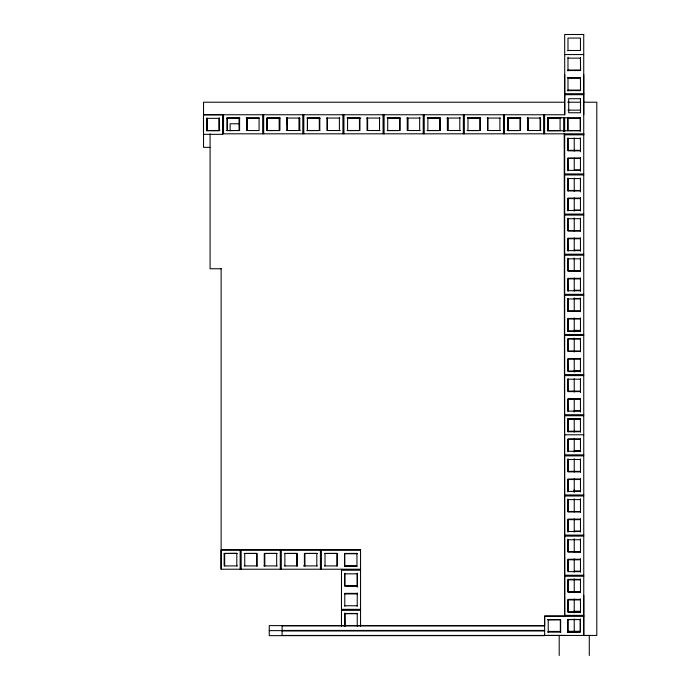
<?xml version="1.0" encoding="UTF-8"?>
<svg xmlns="http://www.w3.org/2000/svg" width="690" height="690" viewBox="0 0 690 690"><rect width="100%" height="100%" fill="white"/><g stroke="black" fill="none" stroke-linecap="round" stroke-linejoin="round"><path stroke-width="1.03" d="M360.551 569.224L221.102 569.224L221.102 550.163L360.551 550.163M203.472 114.773L222.568 114.756L222.534 134.326L203.472 134.326L203.472 114.756L564.756 114.756L564.67 34.5L583.766 34.5M236.799 565.929L236.799 553.389L224.147 553.492L224.147 565.921L237.455 565.921M240.163 569.224L240.163 550.163M241.164 569.224L241.164 550.163M341.49 590.286L341.49 626.244L341.49 569.172M560.34 632.135L560.34 619.594L547.688 619.672L560.34 619.594M564.705 114.756L564.705 74.632M583.766 595.306L583.766 635.438L583.731 34.5M583.766 134.826L583.766 133.817M583.766 114.756L583.766 74.632M226.622 118.059L239.059 117.981L239.059 130.522L226.251 130.522M279.191 117.981L266.754 118.059L266.788 130.522M306.877 118.059L319.315 117.981M347.01 118.059L359.447 117.981L359.447 130.522L347.01 130.522M387.142 118.059L399.579 117.981L399.579 130.522L387.142 130.522M427.265 118.059L439.703 117.981L439.703 130.522L426.929 130.522M467.397 118.059L479.835 117.981M547.653 118.059L560.09 117.981L560.09 130.522L547.282 130.522M279.752 117.55L279.717 130.522L267.28 130.6L267.28 118.059L280.088 118.059M319.849 130.522L307.412 130.6L307.412 118.059L320.22 118.059M427.835 130.6L440.272 130.522M520.898 118.059L508.09 118.059L508.09 130.6L520.527 130.522L520.527 117.55M560.659 130.522L548.257 130.6L548.257 117.55M224.147 553.458L236.799 553.389M244.208 553.458L256.611 553.389L256.611 565.921M284.34 553.458L296.743 553.389L296.743 565.921M324.473 553.458L336.875 553.389L336.875 565.921M580.161 619.594L567.758 619.672L567.758 632.135M567.974 50.482L580.471 50.482L580.437 38.079L567.974 38.079L568.008 50.853M564.67 54.562L583.731 54.562M567.974 58.141L580.506 58.141L580.471 70.544L567.974 70.544M567.974 70.018L580.549 70.018L580.471 57.615L580.514 70.018M567.974 77.677L580.471 77.677L580.549 90.079L567.974 90.079M567.974 78.212L580.506 78.212L580.471 90.614L567.974 90.614M564.67 93.693L583.731 93.693M564.67 94.694L583.731 94.694M580.514 98.705L568.689 98.705L568.689 112.755L580.48 112.755L580.48 98.705L580.549 110.141L567.974 110.141M564.489 102.215L203.541 102.215L203.541 147.367L210.01 147.367M567.723 102.215L580.652 102.215M583.878 102.215L596.807 102.215L596.807 635.438L282.081 635.447M239.93 118.059L227.157 118.059L227.191 130.6L239.594 130.522L239.559 118.059M246.313 118.059L259.155 118.059L246.753 118.093M286.445 118.059L299.788 118.059M326.568 118.059L339.911 118.059M347.544 118.059L360.905 118.059M366.701 118.059L380.043 118.059M387.702 118.059L400.476 118.059M406.867 118.059L420.176 118.059M427.835 118.059L440.608 118.059M446.991 118.059L460.299 118.059M467.967 118.059L480.74 118.059M487.123 118.059L500.397 118.059M527.255 118.059L540.563 118.059L540.563 130.522M548.257 118.059L561.03 118.059M206.776 118.335L219.273 118.335L219.273 130.738L206.741 130.738L206.776 118.335L206.81 130.738M580.471 118.37L567.896 118.37L568.008 130.772M239.525 123.786L230.141 123.786L230.141 130.807M206.621 130.522L219.894 130.522M266.383 130.522L279.191 130.522L279.157 117.981M286.816 130.522L300.159 130.522M306.877 130.522L319.315 130.522L319.28 117.981M340.282 130.522L326.939 130.522L326.939 118.059M380.043 130.522L367.071 130.522L367.071 118.059M420.176 130.522L407.238 130.522L407.238 118.059M460.299 130.522L447.361 130.522L447.361 118.059M467.027 130.522L479.835 130.522L479.8 117.981M500.397 130.522L487.494 130.522L487.528 117.55M507.159 130.522L519.967 130.522L519.932 117.981L507.53 118.059L507.53 130.522M527.626 118.059L527.626 130.522L540.934 130.522M580.187 130.522L567.784 130.522L567.784 118.059M583.731 133.817L222.516 133.817L222.534 114.756M564.67 134.826L583.731 134.826M580.471 138.431L567.896 138.431L568.008 150.834L580.437 150.834M580.471 150.334L567.939 150.308L567.974 137.905M580.437 157.967L567.974 157.967L568.008 170.37L580.471 170.37M580.471 158.502L567.896 158.502L568.008 170.904M580.471 169.869L574.235 169.869L574.235 158.045M564.67 173.949L583.731 173.949M564.67 174.95L583.731 174.95M580.471 178.563L567.896 178.563L567.974 190.966L580.437 190.966M580.471 190.466L567.939 190.431L567.974 178.029M580.437 198.099L567.974 198.099L568.008 210.502L580.471 210.502M580.471 198.625L567.896 198.625L567.974 211.028L567.93 198.625M574.235 209.993L580.471 209.993M564.67 214.081L583.731 214.081M564.67 215.082L583.731 215.082M580.471 218.696L567.896 218.696L568.008 231.098L580.437 231.098M580.471 230.598L567.939 230.564L567.974 218.161M580.437 238.222L567.974 238.222L568.008 250.625L580.471 250.625M580.471 238.757L567.896 238.757L568.008 251.16M574.235 250.125L580.471 250.125M564.67 254.205L583.731 254.205M564.67 255.214L583.731 255.214M580.471 258.819L567.896 258.819L568.008 271.222L580.437 271.222M221.119 268.755L210.079 268.755L210.079 133.817M580.471 270.721L567.939 270.696L567.974 258.293M580.437 278.355L567.974 278.355L568.008 290.757L580.471 290.757M580.471 278.889L567.896 278.889L568.008 291.292M574.235 290.257L580.471 290.257M564.67 294.337L583.731 294.337M564.67 295.337L583.731 295.337M574.235 298.451L580.471 298.451M580.471 298.951L567.896 298.951L567.974 311.354L580.437 311.354M580.471 310.819L567.939 310.819L567.974 298.416M580.471 318.487L567.974 318.487L568.008 330.889L580.471 330.889M580.471 319.013L567.896 319.013L567.974 331.416L580.471 331.416M574.235 330.381L580.471 330.381M564.67 334.469L583.731 334.469M564.67 335.469L583.731 335.469M580.471 338.583L567.974 338.548L568.008 350.951L580.471 350.986M580.471 339.083L567.896 339.083L568.008 351.486L580.471 351.486M580.437 358.61L567.974 358.61L568.008 371.013L580.471 371.013M580.471 359.145L567.896 359.145L568.008 371.548L580.471 371.548M574.235 370.513L580.471 370.513M564.67 374.592L583.731 374.592M564.67 375.602L583.731 375.602M580.471 379.207L567.896 379.207L568.008 391.61L580.437 391.61M580.471 391.109L567.939 391.083L567.974 378.681M580.437 398.742L567.974 398.742L568.008 411.145L580.471 411.145M580.471 399.277L567.896 399.277L568.008 411.68M574.235 410.645L580.471 410.645M564.67 414.724L583.731 414.724M564.67 415.725L583.731 415.725M580.471 418.804L567.974 418.804L568.008 431.207L580.471 431.241M580.437 431.742L567.974 431.742L567.896 419.089L580.471 419.089M567.93 419.339L580.471 419.339M564.67 434.786L583.766 434.786M580.471 438.875L568.008 438.875L568.008 451.277L580.471 451.277M580.471 439.401L567.93 439.401L568.008 451.803M574.235 450.768L580.471 450.768M564.705 454.857L583.766 454.857M564.705 455.857L583.766 455.857M580.471 459.471L567.93 459.471L568.008 471.874L580.471 471.874M580.471 471.374L567.974 471.339L568.008 458.936M580.471 478.998L568.008 478.998L568.008 491.401L580.471 491.401M580.471 479.533L567.93 479.533L568.008 491.936M574.235 490.901L580.471 490.901M564.705 494.98L583.766 494.98M564.705 495.989L583.766 495.989M580.471 499.595L567.93 499.595L568.008 511.997L580.471 511.997M580.471 511.497L567.974 511.471L568.008 499.068M580.471 519.13L568.008 519.13L568.008 531.533L580.471 531.533M580.471 519.665L567.93 519.665L568.008 532.068M574.235 531.033L580.471 531.033M564.705 535.112L583.766 535.112M564.705 536.113L583.766 536.113M580.471 539.727L567.93 539.727L568.008 552.129L580.471 552.129M580.471 551.595L567.974 551.595L568.008 539.192M574.235 551.629L580.471 551.629M224.681 553.458L237.084 553.458M244.743 553.458L257.146 553.458L257.146 565.921M264.813 553.458L277.216 553.458M284.875 553.458L297.278 553.458L297.278 565.921M304.937 553.458L317.34 553.458M325.007 553.458L337.41 553.458L337.41 565.921L324.473 565.921M357.256 553.742L344.784 553.742L344.784 566.516M580.471 559.262L568.008 559.262L568.008 571.665L580.471 571.665M580.471 559.788L567.93 559.788L567.999 571.165M244.208 565.921L257.517 565.921M263.908 565.921L277.216 565.921M284.34 565.921L297.649 565.921M303.445 565.921L317.34 565.921M344.784 566.145L357.256 566.145M341.49 570.225L360.551 570.225M574.235 571.156L580.471 571.156M564.705 575.244L583.766 575.244M564.705 576.245L583.766 576.245M580.471 579.359L568.008 579.324L568.008 591.727L580.471 591.727M580.471 579.859L567.93 579.859L568.008 592.261L580.471 592.261M357.256 586.241L344.784 586.241L344.715 573.839L357.256 573.839L357.256 587.199M574.235 591.761L580.471 591.761M357.256 593.366L344.784 593.366L344.784 606.303M344.784 593.926L357.222 593.926M580.471 599.386L568.008 599.386L568.008 611.789L580.471 611.789M580.471 599.92L567.93 599.92L568.008 612.323L580.471 612.323M344.759 605.768L357.256 605.768M341.49 609.348L360.551 609.348M341.49 610.357L360.551 610.357M574.235 611.288L580.471 611.288M344.784 613.436L357.222 613.436L357.256 626.373M344.715 613.712L344.819 626.373L344.715 613.712L357.256 613.712M583.766 615.368L564.705 615.368L564.705 616.377M583.766 616.377L544.643 616.377L544.643 625.908L282.081 625.813M580.471 619.456L568.008 619.456L568.008 631.859L580.471 631.859L580.437 618.947M548.222 619.672L560.625 619.672L560.625 632.135M544.643 625.614L269.255 625.614L269.255 635.645L544.643 635.645L544.643 615.868L564.705 615.868L564.204 133.817M282.081 630.427L544.643 630.427M269.255 630.634L544.643 630.634M282.081 630.832L544.643 630.832M567.853 631.385L580.437 631.385M548.222 631.428L560.625 631.428M567.853 631.428L580.437 631.428M547.688 632.135L560.996 632.135M567.387 632.135L580.161 632.135L580.161 619.525M544.643 635.438L564.705 635.438M567.896 419.089L568.043 431.742M567.93 178.563L568.008 190.966M567.93 298.951L568.008 311.354M567.93 319.013L568.008 331.416M567.93 419.089L568.008 431.742M357.256 573.269L357.325 585.672L344.784 585.672L344.784 573.269M574.089 489.891L574.097 492.048M574.209 610.641L574.218 612.798M589.286 635.438L589.286 655.491M580.437 137.905L580.437 151.8M580.437 157.596L580.471 171.275M580.437 178.029L580.437 191.924M580.437 197.728L580.471 211.028M580.437 218.161L580.437 231.469M580.437 237.852L580.471 251.16M580.437 257.922L580.437 271.593M580.437 277.984L580.471 291.292M580.437 298.046L580.437 311.725M580.471 317.978L580.471 331.787M580.437 338.178L580.471 351.857M580.437 358.239L580.471 371.919M580.437 378.681L580.437 392.576M580.437 398.372L580.471 412.051M580.437 418.433L580.471 432.113M580.471 438.504L580.471 451.803M580.471 458.936L580.471 472.245M580.471 478.627L580.471 491.936M580.471 498.698L580.471 512.368M580.471 518.759L580.471 532.068M580.471 538.821L580.471 552.5M580.471 558.753L580.471 572.131M580.471 578.953L580.471 592.632M580.471 598.886L580.471 612.694M580.187 118.059L580.187 131.212M574.235 137.931L574.235 151.162M574.235 178.063L574.235 191.294M574.235 197.84L574.235 211.183M574.235 217.893L574.235 231.314M574.235 237.869L574.235 251.074M574.235 257.896L574.235 271.36M574.235 277.88L574.235 291.214M574.235 297.89L574.235 311.371M574.235 317.918L574.235 331.959M574.235 337.971L574.235 352.081M574.235 358.619L574.235 372.1M574.235 378.707L574.235 392.093M574.235 398.63L574.235 412.12M574.235 418.666L574.235 432.121M574.235 438.668L574.235 452.14M574.235 458.66L574.235 472.089M574.235 478.679L574.235 492.143M574.235 498.715L574.235 511.98M574.235 518.777L574.235 532.111M574.235 538.7L574.235 552.121M574.235 558.753L574.235 572.122M574.235 578.824L574.235 592.658M574.235 598.886L574.235 612.677M574.235 618.947L574.235 631.385M567.974 57.244L567.974 70.915M567.974 77.306L568.008 90.985M564.67 117.93L564.67 131.704M564.67 133.791L564.705 616.429M563.67 117.938L563.67 131.704M559.193 635.438L559.193 655.5M548.222 619.637L548.222 632.135M547.653 117.766L547.653 130.807M544.608 114.756L544.608 133.817M543.608 114.756L543.608 133.817M540.063 117.55L540.063 130.557M528.126 118.025L528.161 130.522M527.66 117.55L527.66 130.522M508.125 117.55L508.125 130.6M507.564 118.059L507.564 130.522M504.476 114.756L504.476 133.817M503.476 114.756L503.476 133.817M499.896 118.059L499.896 130.557M487.994 118.025L488.028 130.522M480.369 118.059L480.369 130.522L467.967 130.6L467.993 117.55M464.353 114.756L464.353 133.817M463.344 114.756L463.344 133.817M459.799 117.55L459.799 130.557M440.237 118.059L440.237 130.522M439.668 117.981L439.668 130.522M427.869 117.55L427.869 130.6M424.221 114.756L424.221 133.817M423.22 114.756L423.22 133.817M419.675 117.55L419.675 130.557M400.105 118.059L400.105 130.522L387.702 130.6L387.737 117.55M399.545 117.981L399.545 130.522M384.089 114.756L384.089 133.817M383.054 114.756L383.088 133.817M379.543 117.55L379.509 130.557M367.606 118.025L367.641 130.522M360.551 626.408L360.551 549.663L221.119 549.663L221.119 268.479M359.947 118.059L359.947 130.522L347.544 130.6L347.605 117.55M357.256 592.995L357.222 606.303M344.784 613.091L344.784 625.865M343.93 114.756L343.93 133.817M342.921 114.756L342.921 133.817M339.411 117.55L339.377 130.557M327.474 118.025L327.509 130.522M325.007 553.423L325.007 565.921M321.428 550.163L321.428 569.224M320.419 550.163L320.419 569.224M319.815 118.059L319.815 130.522M316.805 565.921L316.805 553.389L304.402 553.458L304.402 565.921M307.481 117.55L307.447 130.6M304.937 553.423L304.937 565.921M303.798 114.756L303.798 133.817M302.798 114.756L302.798 133.817M299.753 118.059L299.788 130.522M299.288 117.55L299.253 130.557M299.219 118.059L299.219 130.557M287.351 118.025L287.385 130.522M286.885 117.55L286.885 124.286M286.816 118.059L286.85 130.522M284.875 553.423L284.875 565.921M282.081 625.614L282.081 635.645M281.296 550.163L281.296 569.224M280.295 550.163L280.295 569.224M279.683 118.059L279.683 130.522M276.681 565.921L276.681 553.389L264.279 553.458L264.279 565.921M267.349 117.55L267.349 124.286M264.813 553.423L264.813 565.921M263.666 114.756L263.666 133.817M262.666 114.756L262.666 133.817M259.086 118.059L259.086 130.557L246.684 130.522L246.753 117.585M247.218 118.025L247.253 130.522M244.743 553.423L244.743 565.921M227.217 118.059L227.217 130.6M224.681 553.423L224.681 565.921M223.543 114.756L223.543 133.817M221.102 550.163L221.102 569.224M219.498 118.059L219.524 130.522M219.058 118.093L219.058 130.522M356.937 553.389L344.534 553.458L344.534 565.921L356.937 565.921L356.937 553.389M580.48 117.766L547.619 117.766L547.619 130.807L580.514 130.807L580.48 117.766M447.896 130.522L447.896 118.025L447.862 130.522M407.773 130.522L407.773 118.025L407.738 130.522M207.121 130.522L207.121 118.059L207.086 130.522"/></g></svg>
